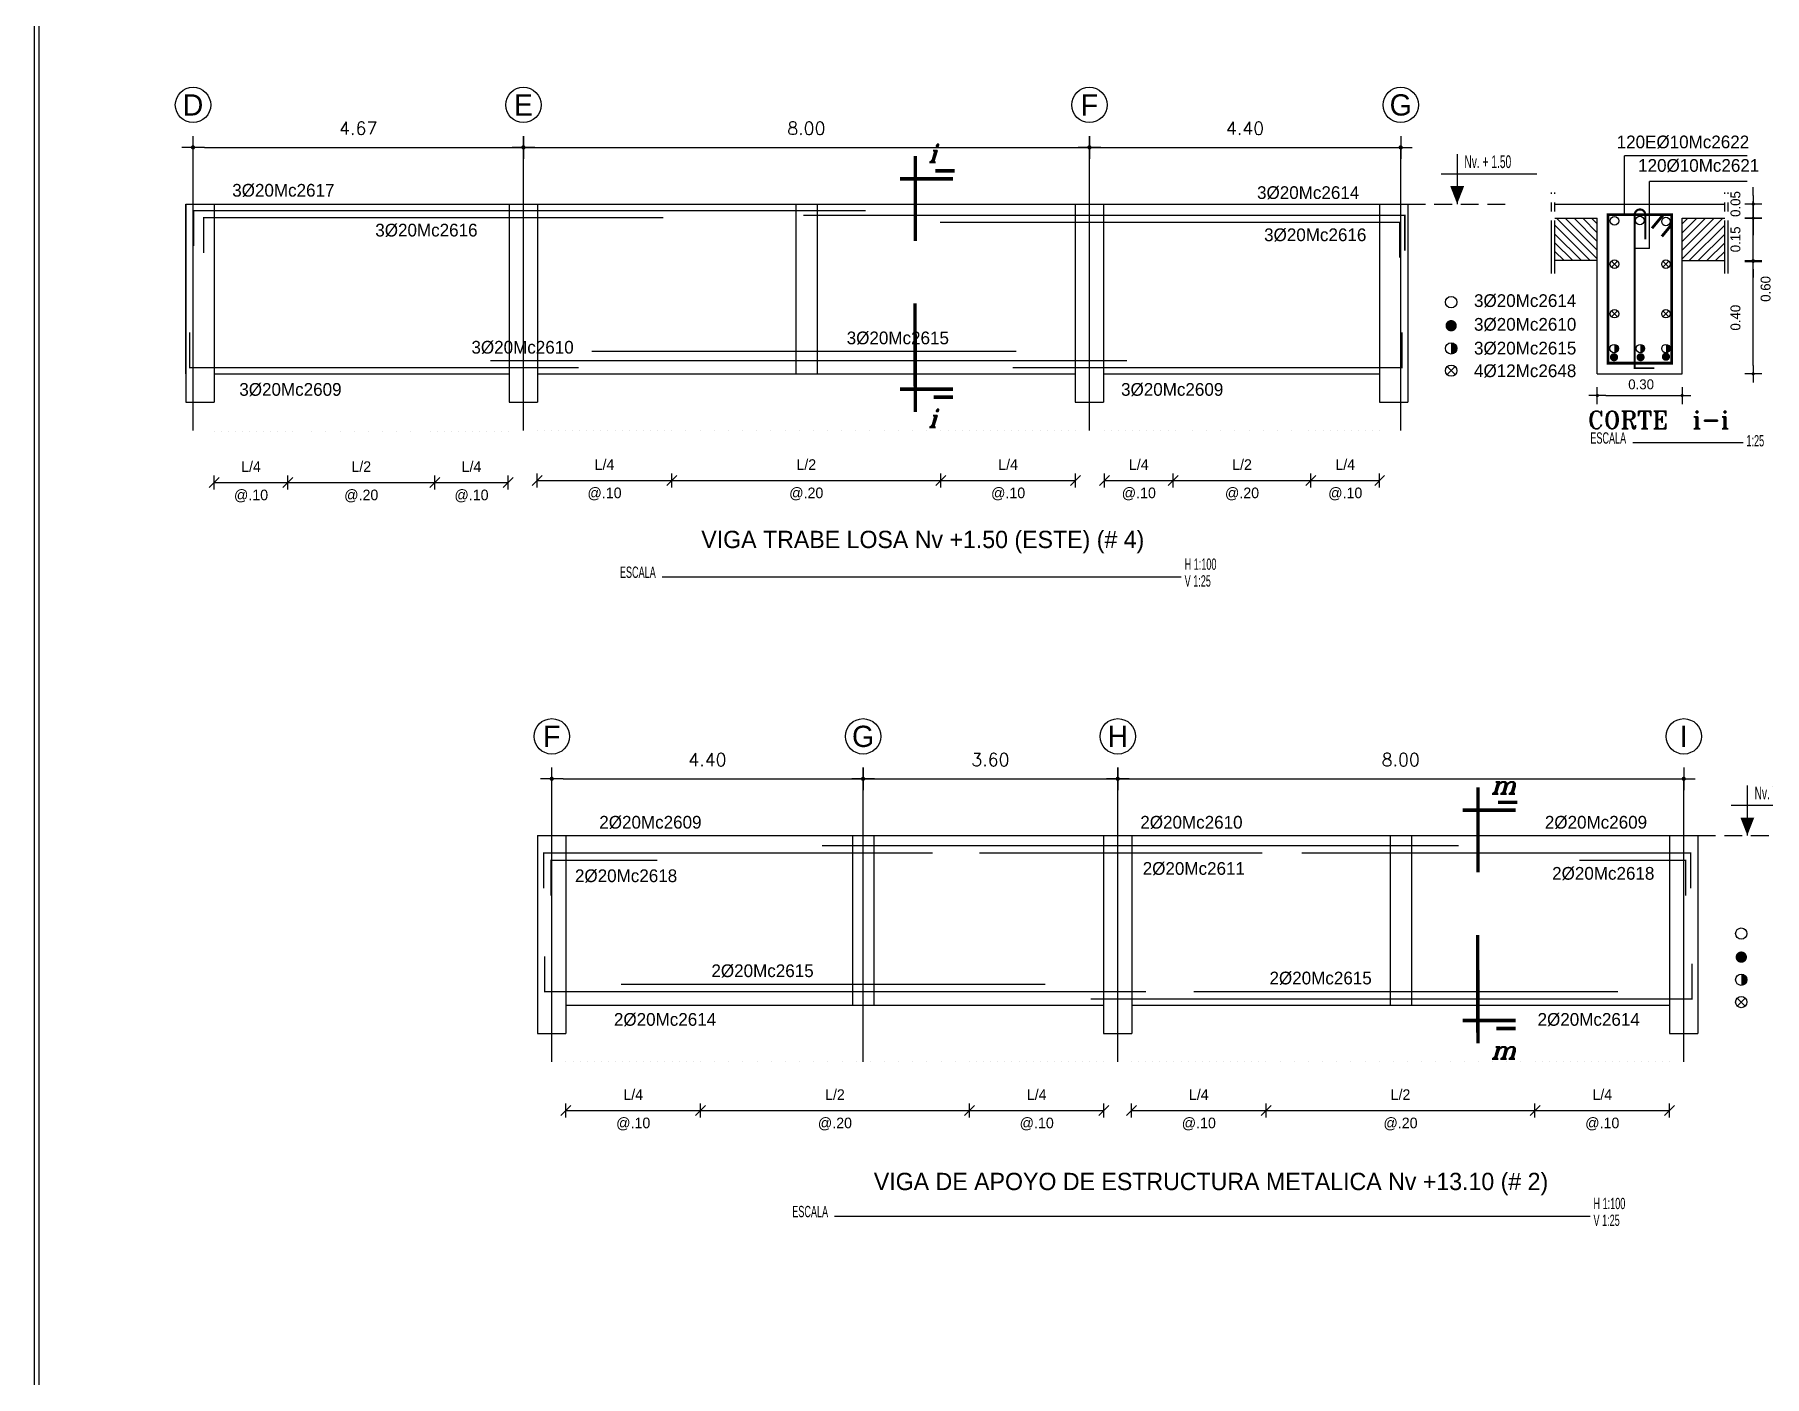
# Model space of a CAD drawing. Extents: x -2 to 140, y 23 to 108.
# Drawn here: x 30.16 to 54.61, y 42.41 to 61.37 of the extents above; entities that cross this region are included whole.
import ezdxf
from ezdxf.enums import TextEntityAlignment as Align

# ---------------------------------------------------------------- set-up
doc = ezdxf.new("R2010")
doc.units = 0
doc.header["$MEASUREMENT"] = 0
doc.linetypes.add('CENTER2', pattern=[1.125, 0.75, -0.125, 0.125, -0.125])
doc.linetypes.add('HIDDEN', pattern=[0.375, 0.25, -0.125])
doc.layers.get('0').update_dxf_attribs({"linetype": 'CONTINUOUS'})
doc.layers.get('DEFPOINTS').update_dxf_attribs({"color": 8, "linetype": 'CONTINUOUS'})
for name, color, linetype in [('ACEROS', 5, 'CONTINUOUS'), ('COLUMNAS', 2, 'CONTINUOUS'), ('EJES', 1, 'CONTINUOUS'), ('ESTRIBOS', 2, 'CONTINUOUS'), ('HIERROS', 5, 'CONTINUOUS'), ('L1', 5, 'CONTINUOUS'), ('LINEAS', 7, 'CONTINUOUS'), ('PLANILL1', 7, 'CONTINUOUS'), ('VIGAS', 7, 'CONTINUOUS')]:
    doc.layers.add(name, color=color, linetype=linetype)
doc.styles.add('ROMANT', font='romant')
doc.styles.add('STANDART', font='TXT.SHX', dxfattribs={"height": 0.18})
doc.dimstyles.new('ESCALA25', dxfattribs={"dimscale": 2, "dimtxt": 0.07, "dimasz": 0.06, "dimexe": 0, "dimexo": 0.06, "dimgap": 0.09, "dimtad": 1, "dimlfac": 0.25, "dimzin": 0, "dimtxsty": 'STANDARD', "dimblk": 'DOT', "dimcen": 0.09, "dimse1": 1, "dimse2": 1, "dimclrd": 1, "dimclre": 1, "dimclrt": 2, "dimazin": 3, "dimtfac": 1, "dimtix": 1, "dimtmove": 0, "dimatfit": 3, "dimtvp": 1.428571, "dimtolj": 1, "dimtzin": 0})
doc.dimstyles.new('STYLE100', dxfattribs={"dimscale": 2, "dimtxt": 0.08, "dimasz": 0.08, "dimexe": 0, "dimexo": 0.06, "dimgap": 0.09, "dimtad": 1, "dimzin": 0, "dimtxsty": 'STANDART', "dimblk": 'DOT', "dimcen": 0.09, "dimse1": 1, "dimse2": 1, "dimclrd": 1, "dimclre": 1, "dimclrt": 2, "dimazin": 3, "dimtfac": 1, "dimtix": 1, "dimtmove": 0, "dimatfit": 3, "dimtvp": 1.25, "dimtolj": 1, "dimtzin": 0})

# ---------------------------------------------------------------- blocks, each defined once
blk = doc.blocks.new('DOT')
at = {"color": 0}
for p, q in [((-1, 0), (1, 0)), ((0, 1), (0, -1))]:
    blk.add_line(p, q, dxfattribs=at)
at = {"color": 2, "linetype": 'BYBLOCK', "const_width": 0.1875}
blk.add_lwpolyline([(0.09375, 0, 1), (-0.09375, 0, 1)], format="xyb", close=True, dxfattribs=at)
blk = doc.blocks.new('*D18')
at = {"color": 1, "linetype": 'BYBLOCK'}
blk.add_line((13.869, -58.813), (13.869, -56.653), dxfattribs=at)
at = {"layer": 'DEFPOINTS', "color": 0, "linetype": 'BYBLOCK'}
for p in [(12.48, -56.533), (13.869, -56.533), (12.48, -58.933)]:
    blk.add_point(p, dxfattribs=at)
at = {"color": 1, "linetype": 'BYBLOCK', "xscale": 0.12, "yscale": 0.12, "zscale": 0.12}
for p, rotation in [((13.869, -56.533), 90), ((13.869, -58.933), 270)]:
    blk.add_blockref('DOT', p, dxfattribs=dict(at, rotation=rotation))
at = {"color": 2, "linetype": 'BYBLOCK', "insert": (13.619, -57.733), "char_height": 0.14, "attachment_point": 5, "rotation": 90}
blk.add_mtext('\\A1;0.60', dxfattribs=at)
blk = doc.blocks.new('_DOT')
at = {"color": 0, "linetype": 'BYBLOCK'}
blk.add_line((-0.5, 0), (-1, 0), dxfattribs=at)
at = {"color": 0, "linetype": 'BYBLOCK', "const_width": 0.5}
blk.add_lwpolyline([(-0.25, 0, 1), (0.25, 0, 1)], format="xyb", close=True, dxfattribs=at)
blk = doc.blocks.new('*D21')
at = {"color": 1, "linetype": 'BYBLOCK'}
for p, q in [((13.443, -56.413), (13.443, -56.293)), ((13.443, -56.733), (13.443, -56.533)), ((13.443, -56.853), (13.443, -56.973))]:
    blk.add_line(p, q, dxfattribs=at)
at = {"layer": 'DEFPOINTS', "color": 0, "linetype": 'BYBLOCK'}
for p in [(13.443, -56.533), (13.443, -56.533), (12.44, -56.733)]:
    blk.add_point(p, dxfattribs=at)
at = {"color": 1, "linetype": 'BYBLOCK', "xscale": 0.12, "yscale": 0.12, "zscale": 0.12}
for p, rotation in [((13.443, -56.533), 270), ((13.443, -56.733), 90)]:
    blk.add_blockref('DOT', p, dxfattribs=dict(at, rotation=rotation))
at = {"color": 2, "linetype": 'BYBLOCK', "insert": (13.193, -56.533), "char_height": 0.14, "attachment_point": 5, "rotation": 90}
blk.add_mtext('\\A1;0.05', dxfattribs=at)
blk = doc.blocks.new('*X1')
at = {"color": 0}
for p, q in [((24.221, 27.809), (24.797, 28.386)), ((24.221, 27.933), (24.674, 28.386)), ((24.221, 28.057), (24.55, 28.386)), ((24.221, 28.181), (24.426, 28.386)), ((24.221, 28.304), (24.302, 28.386)), ((24.321, 27.786), (24.821, 28.286)), ((24.445, 27.786), (24.821, 28.162)), ((24.568, 27.786), (24.821, 28.038)), ((24.692, 27.786), (24.821, 27.914)), ((24.816, 27.786), (24.821, 27.791))]:
    blk.add_line(p, q, dxfattribs=at)
blk = doc.blocks.new('*D20')
at = {"color": 1, "linetype": 'BYBLOCK'}
blk.add_line((11.36, -59.239), (12.32, -59.239), dxfattribs=at)
at = {"layer": 'DEFPOINTS', "color": 0, "linetype": 'BYBLOCK'}
for p in [(11.24, -59.303), (12.44, -59.239), (12.44, -59.303)]:
    blk.add_point(p, dxfattribs=at)
at = {"color": 1, "linetype": 'BYBLOCK', "xscale": 0.12, "yscale": 0.12, "zscale": 0.12, "rotation": 180}
blk.add_blockref('DOT', (11.24, -59.239), dxfattribs=at)
at = {"color": 1, "linetype": 'BYBLOCK', "xscale": 0.12, "yscale": 0.12, "zscale": 0.12}
blk.add_blockref('DOT', (12.44, -59.239), dxfattribs=at)
at = {"color": 2, "linetype": 'BYBLOCK', "insert": (11.859, -59.082), "char_height": 0.14, "attachment_point": 5}
blk.add_mtext('\\A1;0.30', dxfattribs=at)
blk = doc.blocks.new('*D19')
at = {"color": 1, "linetype": 'BYBLOCK'}
for p, q in [((13.443, -56.613), (13.443, -56.493)), ((13.443, -57.333), (13.443, -56.733)), ((13.443, -57.453), (13.443, -57.573))]:
    blk.add_line(p, q, dxfattribs=at)
at = {"layer": 'DEFPOINTS', "color": 0, "linetype": 'BYBLOCK'}
for p in [(12.44, -56.733), (13.443, -56.733), (12.44, -57.333)]:
    blk.add_point(p, dxfattribs=at)
at = {"color": 1, "linetype": 'BYBLOCK', "xscale": 0.12, "yscale": 0.12, "zscale": 0.12}
for p, rotation in [((13.443, -56.733), 270), ((13.443, -57.333), 90)]:
    blk.add_blockref('DOT', p, dxfattribs=dict(at, rotation=rotation))
at = {"color": 2, "linetype": 'BYBLOCK', "insert": (13.193, -57.033), "char_height": 0.14, "attachment_point": 5, "rotation": 90}
blk.add_mtext('\\A1;0.15', dxfattribs=at)
blk = doc.blocks.new('*D17')
at = {"color": 1, "linetype": 'BYBLOCK'}
blk.add_line((13.443, -58.813), (13.443, -57.464), dxfattribs=at)
at = {"layer": 'DEFPOINTS', "color": 0, "linetype": 'BYBLOCK'}
for p in [(12.525, -57.344), (13.443, -57.344), (12.525, -58.933)]:
    blk.add_point(p, dxfattribs=at)
at = {"color": 1, "linetype": 'BYBLOCK', "xscale": 0.12, "yscale": 0.12, "zscale": 0.12}
for p, rotation in [((13.443, -57.344), 90), ((13.443, -58.933), 270)]:
    blk.add_blockref('DOT', p, dxfattribs=dict(at, rotation=rotation))
at = {"color": 2, "linetype": 'BYBLOCK', "insert": (13.193, -58.139), "char_height": 0.14, "attachment_point": 5, "rotation": 90}
blk.add_mtext('\\A1;0.40', dxfattribs=at)
blk = doc.blocks.new('*D153')
at = {"color": 1, "linetype": 'BYBLOCK'}
blk.add_line((32.562, 59.78), (36.912, 59.78), dxfattribs=at)
at = {"layer": 'DEFPOINTS', "color": 0, "linetype": 'BYBLOCK'}
for p in [(32.402, 59.78), (37.072, 59.78), (37.072, 59.78)]:
    blk.add_point(p, dxfattribs=at)
at = {"color": 1, "linetype": 'BYBLOCK', "xscale": 0.16, "yscale": 0.16, "zscale": 0.16, "rotation": 180}
blk.add_blockref('DOT', (32.402, 59.78), dxfattribs=at)
at = {"color": 1, "linetype": 'BYBLOCK', "xscale": 0.16, "yscale": 0.16, "zscale": 0.16}
blk.add_blockref('DOT', (37.072, 59.78), dxfattribs=at)
at = {"color": 2, "linetype": 'BYBLOCK', "insert": (34.737, 60.05), "char_height": 0.18, "attachment_point": 5, "style": 'STANDART'}
blk.add_mtext('\\A1;4.67', dxfattribs=at)
blk = doc.blocks.new('*D154')
at = {"color": 1, "linetype": 'BYBLOCK'}
blk.add_line((37.232, 59.78), (44.912, 59.78), dxfattribs=at)
at = {"layer": 'DEFPOINTS', "color": 0, "linetype": 'BYBLOCK'}
for p in [(37.072, 59.78), (45.072, 59.78), (45.072, 59.78)]:
    blk.add_point(p, dxfattribs=at)
at = {"color": 1, "linetype": 'BYBLOCK', "xscale": 0.16, "yscale": 0.16, "zscale": 0.16, "rotation": 180}
blk.add_blockref('DOT', (37.072, 59.78), dxfattribs=at)
at = {"color": 1, "linetype": 'BYBLOCK', "xscale": 0.16, "yscale": 0.16, "zscale": 0.16}
blk.add_blockref('DOT', (45.072, 59.78), dxfattribs=at)
at = {"color": 2, "linetype": 'BYBLOCK', "insert": (41.072, 60.05), "char_height": 0.18, "attachment_point": 5, "style": 'STANDART'}
blk.add_mtext('\\A1;8.00', dxfattribs=at)
blk = doc.blocks.new('*D155')
at = {"color": 1, "linetype": 'BYBLOCK'}
blk.add_line((45.232, 59.78), (49.312, 59.78), dxfattribs=at)
at = {"layer": 'DEFPOINTS', "color": 0, "linetype": 'BYBLOCK'}
for p in [(45.072, 59.78), (49.472, 59.78), (49.472, 59.78)]:
    blk.add_point(p, dxfattribs=at)
at = {"color": 1, "linetype": 'BYBLOCK', "xscale": 0.16, "yscale": 0.16, "zscale": 0.16, "rotation": 180}
blk.add_blockref('DOT', (45.072, 59.78), dxfattribs=at)
at = {"color": 1, "linetype": 'BYBLOCK', "xscale": 0.16, "yscale": 0.16, "zscale": 0.16}
blk.add_blockref('DOT', (49.472, 59.78), dxfattribs=at)
at = {"color": 2, "linetype": 'BYBLOCK', "insert": (47.272, 60.05), "char_height": 0.18, "attachment_point": 5, "style": 'STANDART'}
blk.add_mtext('\\A1;4.40', dxfattribs=at)
blk = doc.blocks.new('*D160')
at = {"color": 1, "linetype": 'BYBLOCK'}
blk.add_line((37.633, 50.858), (41.713, 50.858), dxfattribs=at)
at = {"layer": 'DEFPOINTS', "color": 0, "linetype": 'BYBLOCK'}
for p in [(37.473, 50.858), (41.873, 50.858), (41.873, 50.858)]:
    blk.add_point(p, dxfattribs=at)
at = {"color": 1, "linetype": 'BYBLOCK', "xscale": 0.16, "yscale": 0.16, "zscale": 0.16, "rotation": 180}
blk.add_blockref('DOT', (37.473, 50.858), dxfattribs=at)
at = {"color": 1, "linetype": 'BYBLOCK', "xscale": 0.16, "yscale": 0.16, "zscale": 0.16}
blk.add_blockref('DOT', (41.873, 50.858), dxfattribs=at)
at = {"color": 2, "linetype": 'BYBLOCK', "insert": (39.673, 51.128), "char_height": 0.18, "attachment_point": 5, "style": 'STANDART'}
blk.add_mtext('\\A1;4.40', dxfattribs=at)
blk = doc.blocks.new('*D161')
at = {"color": 1, "linetype": 'BYBLOCK'}
blk.add_line((42.033, 50.858), (45.313, 50.858), dxfattribs=at)
at = {"layer": 'DEFPOINTS', "color": 0, "linetype": 'BYBLOCK'}
for p in [(41.873, 50.858), (45.473, 50.858), (45.473, 50.858)]:
    blk.add_point(p, dxfattribs=at)
at = {"color": 1, "linetype": 'BYBLOCK', "xscale": 0.16, "yscale": 0.16, "zscale": 0.16, "rotation": 180}
blk.add_blockref('DOT', (41.873, 50.858), dxfattribs=at)
at = {"color": 1, "linetype": 'BYBLOCK', "xscale": 0.16, "yscale": 0.16, "zscale": 0.16}
blk.add_blockref('DOT', (45.473, 50.858), dxfattribs=at)
at = {"color": 2, "linetype": 'BYBLOCK', "insert": (43.673, 51.128), "char_height": 0.18, "attachment_point": 5, "style": 'STANDART'}
blk.add_mtext('\\A1;3.60', dxfattribs=at)
blk = doc.blocks.new('*D162')
at = {"color": 1, "linetype": 'BYBLOCK'}
blk.add_line((45.633, 50.858), (53.313, 50.858), dxfattribs=at)
at = {"layer": 'DEFPOINTS', "color": 0, "linetype": 'BYBLOCK'}
for p in [(45.473, 50.858), (53.473, 50.858), (53.473, 50.858)]:
    blk.add_point(p, dxfattribs=at)
at = {"color": 1, "linetype": 'BYBLOCK', "xscale": 0.16, "yscale": 0.16, "zscale": 0.16, "rotation": 180}
blk.add_blockref('DOT', (45.473, 50.858), dxfattribs=at)
at = {"color": 1, "linetype": 'BYBLOCK', "xscale": 0.16, "yscale": 0.16, "zscale": 0.16}
blk.add_blockref('DOT', (53.473, 50.858), dxfattribs=at)
at = {"color": 2, "linetype": 'BYBLOCK', "insert": (49.473, 51.128), "char_height": 0.18, "attachment_point": 5, "style": 'STANDART'}
blk.add_mtext('\\A1;8.00', dxfattribs=at)

msp = doc.modelspace()

# ---------------------------------------------------------------- linework, layer by layer
at = {"color": 6}
msp.add_line((30.163, 23.269), (30.163, 99.813), dxfattribs=at)
for p, q in [((32.632, 54.973), (32.774, 55.115)), ((32.703, 54.944), (32.703, 55.144)), ((32.703, 55.044), (33.742, 55.044)), ((33.671, 54.973), (33.812, 55.115)), ((33.742, 54.944), (33.742, 55.144)), ((33.742, 55.044), (35.819, 55.044)), ((35.748, 54.973), (35.89, 55.115)), ((35.819, 54.944), (35.819, 55.144)), ((35.819, 55.044), (36.857, 55.044)), ((36.787, 54.973), (36.928, 55.115)), ((36.857, 54.944), (36.857, 55.144)), ((37.196, 55.002), (37.338, 55.144)), ((37.267, 54.973), (37.267, 55.173)), ((37.267, 55.073), (39.169, 55.073)), ((39.098, 55.002), (39.239, 55.144)), ((39.169, 54.973), (39.169, 55.173)), ((39.169, 55.073), (42.972, 55.073)), ((42.901, 55.002), (43.043, 55.144)), ((42.972, 54.973), (42.972, 55.173)), ((42.972, 55.073), (44.874, 55.073)), ((44.803, 55.002), (44.944, 55.144)), ((44.874, 54.973), (44.874, 55.173)), ((45.213, 55.002), (45.354, 55.144)), ((45.283, 54.973), (45.283, 55.173)), ((45.283, 55.073), (46.256, 55.073)), ((46.185, 55.002), (46.327, 55.144)), ((46.256, 54.973), (46.256, 55.173)), ((46.256, 55.073), (48.202, 55.073)), ((48.131, 55.002), (48.272, 55.144)), ((48.202, 54.973), (48.202, 55.173)), ((48.202, 55.073), (49.174, 55.073)), ((49.104, 55.002), (49.245, 55.144)), ((49.174, 54.973), (49.174, 55.173)), ((37.603, 46.099), (37.744, 46.24)), ((37.673, 46.07), (37.673, 46.27)), ((39.504, 46.099), (39.645, 46.24)), ((39.574, 46.07), (39.574, 46.27)), ((43.306, 46.099), (43.447, 46.24)), ((43.376, 46.07), (43.376, 46.27)), ((45.207, 46.099), (45.348, 46.24)), ((45.277, 46.07), (45.277, 46.27)), ((45.597, 46.099), (45.738, 46.24)), ((45.667, 46.07), (45.667, 46.27)), ((47.498, 46.099), (47.639, 46.24)), ((47.568, 46.07), (47.568, 46.27)), ((51.3, 46.099), (51.441, 46.24)), ((51.37, 46.07), (51.37, 46.27)), ((53.201, 46.099), (53.342, 46.24)), ((53.271, 46.07), (53.271, 46.27)), ((37.673, 46.17), (39.574, 46.17)), ((39.574, 46.17), (43.376, 46.17)), ((43.376, 46.17), (45.277, 46.17)), ((45.667, 46.17), (47.568, 46.17)), ((47.568, 46.17), (51.37, 46.17)), ((51.37, 46.17), (53.271, 46.17))]:
    msp.add_line(p, q)
for centre in [(32.402, 60.38), (37.072, 60.38), (45.072, 60.38), (49.472, 60.38), (37.473, 51.458), (41.873, 51.458), (45.473, 51.458), (53.473, 51.458)]:
    msp.add_circle(centre, 0.25)
at = {"layer": 'ACEROS', "color": 1, "linetype": 'CENTER2', "const_width": 0.05}
for points in [[(42.612, 59.659), (42.612, 58.459)], [(42.612, 56.042), (42.606, 57.575)], [(50.564, 50.737), (50.564, 49.538)], [(50.564, 47.12), (50.559, 48.653)]]:
    msp.add_lwpolyline(points, dxfattribs=at)
at = {"layer": 'ACEROS', "color": 1, "linetype": 'CONTINUOUS', "const_width": 0.05}
for points in [[(43.168, 59.448), (42.894, 59.448)], [(43.144, 59.336), (42.395, 59.336)], [(43.144, 56.364), (42.395, 56.364)], [(43.144, 56.252), (42.87, 56.252)], [(51.096, 50.415), (50.348, 50.415)], [(51.12, 50.526), (50.846, 50.526)], [(51.096, 47.442), (50.348, 47.442)], [(51.096, 47.331), (50.822, 47.331)]]:
    msp.add_lwpolyline(points, dxfattribs=at)
at = {"layer": 'ACEROS', "const_width": 0.02}
for points in [[(41.91, 58.885), (32.41, 58.885), (32.41, 58.385)], [(39.051, 58.786), (32.551, 58.786), (32.551, 58.286)], [(41.03, 58.819), (49.53, 58.819), (49.53, 58.319)], [(42.958, 58.72), (49.458, 58.72), (49.458, 58.22)], [(37.855, 56.667), (32.355, 56.667), (32.355, 57.167)], [(43.989, 56.667), (49.489, 56.667), (49.489, 57.167)], [(36.604, 56.766), (45.604, 56.766)], [(38.038, 56.899), (44.038, 56.899)], [(41.291, 49.914), (50.291, 49.914)], [(42.857, 49.81), (37.357, 49.81), (37.357, 49.31)], [(38.963, 49.707), (37.463, 49.707), (37.463, 49.207)], [(43.515, 49.81), (47.515, 49.81)], [(48.07, 49.81), (53.57, 49.81), (53.57, 49.31)], [(51.999, 49.707), (53.499, 49.707), (53.499, 49.207)], [(45.873, 47.849), (37.373, 47.849), (37.373, 48.349)], [(45.088, 47.746), (53.588, 47.746), (53.588, 48.246)], [(38.45, 47.953), (44.45, 47.953)], [(46.545, 47.849), (52.545, 47.849)]]:
    msp.add_lwpolyline(points, dxfattribs=at)
at = {"layer": 'ACEROS', "color": 5, "linetype": 'CONTINUOUS', "const_width": 0.04}
msp.add_lwpolyline([(52.401, 56.73), (52.401, 58.83), (53.301, 58.83), (53.301, 56.73)], close=True, dxfattribs=at)
at = {"layer": 'COLUMNAS', "color": 1, "linetype": 'CONTINUOUS'}
for points in [[(50.172, 59.233), (50.369, 59.233), (50.27, 58.98)], [(54.273, 50.311), (54.47, 50.311), (54.371, 50.058)]]:
    msp.add_solid(points, dxfattribs=at)
at = {"layer": 'DEFPOINTS', "color": 0, "linetype": 'BYBLOCK'}
msp.add_point((51.944, 56.58), dxfattribs=at)
at = {"layer": 'EJES'}
for p, q in [((32.402, 55.78), (32.402, 59.78)), ((37.072, 55.78), (37.072, 59.78)), ((45.072, 55.78), (45.072, 59.78)), ((49.472, 55.78), (49.472, 59.78)), ((37.473, 46.858), (37.473, 50.858)), ((41.873, 46.858), (41.873, 50.858)), ((45.473, 46.858), (45.473, 50.858)), ((53.473, 46.858), (53.473, 50.858))]:
    msp.add_line(p, q, dxfattribs=at)
at = {"layer": 'EJES', "color": 7, "linetype": 'CONTINUOUS'}
for p, q in [((52.988, 58.352), (52.988, 59.296)), ((52.988, 58.352), (52.779, 58.352)), ((52.751, 55.608), (54.311, 55.608)), ((39.035, 53.711), (46.371, 53.711)), ((41.47, 44.677), (52.149, 44.677))]:
    msp.add_line(p, q, dxfattribs=at)
at = {"layer": 'EJES', "color": 7, "linetype": 'HIDDEN'}
for p, q in [((49.572, 58.98), (51.022, 58.98)), ((53.673, 50.058), (55.123, 50.058))]:
    msp.add_line(p, q, dxfattribs=at)
at = {"layer": 'ESTRIBOS'}
for p, q in [((32.703, 55.759), (32.703, 55.759)), ((32.803, 55.759), (32.803, 55.759)), ((32.903, 55.759), (32.903, 55.759)), ((33.003, 55.759), (33.003, 55.759)), ((33.103, 55.759), (33.103, 55.759)), ((33.203, 55.759), (33.203, 55.759)), ((33.303, 55.759), (33.303, 55.759)), ((33.403, 55.759), (33.403, 55.759)), ((33.503, 55.759), (33.503, 55.759)), ((33.603, 55.759), (33.603, 55.759)), ((33.703, 55.759), (33.703, 55.759)), ((33.803, 55.759), (33.803, 55.759)), ((34.08, 55.759), (34.08, 55.759)), ((34.28, 55.759), (34.28, 55.759)), ((34.48, 55.759), (34.48, 55.759)), ((34.68, 55.759), (34.68, 55.759)), ((34.88, 55.759), (34.88, 55.759)), ((35.08, 55.759), (35.08, 55.759)), ((35.28, 55.759), (35.28, 55.759)), ((35.48, 55.759), (35.48, 55.759)), ((35.757, 55.759), (35.757, 55.759)), ((35.857, 55.759), (35.857, 55.759)), ((35.957, 55.759), (35.957, 55.759)), ((36.057, 55.759), (36.057, 55.759)), ((36.157, 55.759), (36.157, 55.759)), ((36.257, 55.759), (36.257, 55.759)), ((36.357, 55.759), (36.357, 55.759)), ((36.457, 55.759), (36.457, 55.759)), ((36.557, 55.759), (36.557, 55.759)), ((36.657, 55.759), (36.657, 55.759)), ((36.757, 55.759), (36.757, 55.759)), ((36.857, 55.759), (36.857, 55.759)), ((37.267, 55.773), (37.267, 55.773)), ((37.367, 55.773), (37.367, 55.773)), ((37.467, 55.773), (37.467, 55.773)), ((37.567, 55.773), (37.567, 55.773)), ((37.667, 55.773), (37.667, 55.773)), ((37.767, 55.773), (37.767, 55.773)), ((37.867, 55.773), (37.867, 55.773)), ((37.967, 55.773), (37.967, 55.773)), ((38.067, 55.773), (38.067, 55.773)), ((38.167, 55.773), (38.167, 55.773)), ((38.267, 55.773), (38.267, 55.773)), ((38.367, 55.773), (38.367, 55.773)), ((38.467, 55.773), (38.467, 55.773)), ((38.567, 55.773), (38.567, 55.773)), ((38.667, 55.773), (38.667, 55.773)), ((38.767, 55.773), (38.767, 55.773)), ((38.867, 55.773), (38.867, 55.773)), ((38.967, 55.773), (38.967, 55.773)), ((39.067, 55.773), (39.067, 55.773)), ((39.167, 55.773), (39.167, 55.773)), ((39.37, 55.773), (39.37, 55.773)), ((39.57, 55.773), (39.57, 55.773)), ((39.77, 55.773), (39.77, 55.773)), ((39.97, 55.773), (39.97, 55.773)), ((40.17, 55.773), (40.17, 55.773)), ((40.37, 55.773), (40.37, 55.773)), ((40.57, 55.773), (40.57, 55.773)), ((40.77, 55.773), (40.77, 55.773)), ((40.97, 55.773), (40.97, 55.773)), ((41.17, 55.773), (41.17, 55.773)), ((41.37, 55.773), (41.37, 55.773)), ((41.57, 55.773), (41.57, 55.773)), ((41.77, 55.773), (41.77, 55.773)), ((41.97, 55.773), (41.97, 55.773)), ((42.17, 55.773), (42.17, 55.773)), ((42.37, 55.773), (42.37, 55.773)), ((42.57, 55.773), (42.57, 55.773)), ((42.77, 55.773), (42.77, 55.773)), ((42.974, 55.773), (42.974, 55.773)), ((43.074, 55.773), (43.074, 55.773)), ((43.174, 55.773), (43.174, 55.773)), ((43.274, 55.773), (43.274, 55.773)), ((43.374, 55.773), (43.374, 55.773)), ((43.474, 55.773), (43.474, 55.773)), ((43.574, 55.773), (43.574, 55.773)), ((43.674, 55.773), (43.674, 55.773)), ((43.774, 55.773), (43.774, 55.773)), ((43.874, 55.773), (43.874, 55.773)), ((43.974, 55.773), (43.974, 55.773)), ((44.074, 55.773), (44.074, 55.773)), ((44.174, 55.773), (44.174, 55.773)), ((44.274, 55.773), (44.274, 55.773)), ((44.374, 55.773), (44.374, 55.773)), ((44.474, 55.773), (44.474, 55.773)), ((44.574, 55.773), (44.574, 55.773)), ((44.674, 55.773), (44.674, 55.773)), ((44.774, 55.773), (44.774, 55.773)), ((44.874, 55.773), (44.874, 55.773)), ((45.283, 55.773), (45.283, 55.773)), ((45.383, 55.773), (45.383, 55.773)), ((45.483, 55.773), (45.483, 55.773)), ((45.583, 55.773), (45.583, 55.773)), ((45.683, 55.773), (45.683, 55.773)), ((45.783, 55.773), (45.783, 55.773)), ((45.883, 55.773), (45.883, 55.773)), ((45.983, 55.773), (45.983, 55.773)), ((46.083, 55.773), (46.083, 55.773)), ((46.183, 55.773), (46.183, 55.773)), ((46.283, 55.773), (46.283, 55.773)), ((46.529, 55.773), (46.529, 55.773)), ((46.729, 55.773), (46.729, 55.773)), ((46.929, 55.773), (46.929, 55.773)), ((47.129, 55.773), (47.129, 55.773)), ((47.329, 55.773), (47.329, 55.773)), ((47.529, 55.773), (47.529, 55.773)), ((47.729, 55.773), (47.729, 55.773)), ((47.929, 55.773), (47.929, 55.773)), ((48.174, 55.773), (48.174, 55.773)), ((48.274, 55.773), (48.274, 55.773)), ((48.374, 55.773), (48.374, 55.773)), ((48.474, 55.773), (48.474, 55.773)), ((48.574, 55.773), (48.574, 55.773)), ((48.674, 55.773), (48.674, 55.773)), ((48.774, 55.773), (48.774, 55.773)), ((48.874, 55.773), (48.874, 55.773)), ((48.974, 55.773), (48.974, 55.773)), ((49.074, 55.773), (49.074, 55.773)), ((49.174, 55.773), (49.174, 55.773)), ((37.673, 46.87), (37.673, 46.87)), ((37.773, 46.87), (37.773, 46.87)), ((37.873, 46.87), (37.873, 46.87)), ((37.973, 46.87), (37.973, 46.87)), ((38.073, 46.87), (38.073, 46.87)), ((38.173, 46.87), (38.173, 46.87)), ((38.273, 46.87), (38.273, 46.87)), ((38.373, 46.87), (38.373, 46.87)), ((38.473, 46.87), (38.473, 46.87)), ((38.573, 46.87), (38.573, 46.87)), ((38.673, 46.87), (38.673, 46.87)), ((38.773, 46.87), (38.773, 46.87)), ((38.873, 46.87), (38.873, 46.87)), ((38.973, 46.87), (38.973, 46.87)), ((39.073, 46.87), (39.073, 46.87)), ((39.173, 46.87), (39.173, 46.87)), ((39.273, 46.87), (39.273, 46.87)), ((39.373, 46.87), (39.373, 46.87)), ((39.473, 46.87), (39.473, 46.87)), ((39.573, 46.87), (39.573, 46.87)), ((39.775, 46.87), (39.775, 46.87)), ((39.975, 46.87), (39.975, 46.87)), ((40.175, 46.87), (40.175, 46.87)), ((40.375, 46.87), (40.375, 46.87)), ((40.575, 46.87), (40.575, 46.87)), ((40.775, 46.87), (40.775, 46.87)), ((40.975, 46.87), (40.975, 46.87)), ((41.175, 46.87), (41.175, 46.87)), ((41.375, 46.87), (41.375, 46.87)), ((41.575, 46.87), (41.575, 46.87)), ((41.775, 46.87), (41.775, 46.87)), ((41.975, 46.87), (41.975, 46.87)), ((42.175, 46.87), (42.175, 46.87)), ((42.375, 46.87), (42.375, 46.87)), ((42.575, 46.87), (42.575, 46.87)), ((42.775, 46.87), (42.775, 46.87)), ((42.975, 46.87), (42.975, 46.87)), ((43.175, 46.87), (43.175, 46.87)), ((43.377, 46.87), (43.377, 46.87)), ((43.477, 46.87), (43.477, 46.87)), ((43.577, 46.87), (43.577, 46.87)), ((43.677, 46.87), (43.677, 46.87)), ((43.777, 46.87), (43.777, 46.87)), ((43.877, 46.87), (43.877, 46.87)), ((43.977, 46.87), (43.977, 46.87)), ((44.077, 46.87), (44.077, 46.87)), ((44.177, 46.87), (44.177, 46.87)), ((44.277, 46.87), (44.277, 46.87)), ((44.377, 46.87), (44.377, 46.87)), ((44.477, 46.87), (44.477, 46.87)), ((44.577, 46.87), (44.577, 46.87)), ((44.677, 46.87), (44.677, 46.87)), ((44.777, 46.87), (44.777, 46.87)), ((44.877, 46.87), (44.877, 46.87)), ((44.977, 46.87), (44.977, 46.87)), ((45.077, 46.87), (45.077, 46.87)), ((45.177, 46.87), (45.177, 46.87)), ((45.277, 46.87), (45.277, 46.87)), ((45.667, 46.87), (45.667, 46.87)), ((45.767, 46.87), (45.767, 46.87)), ((45.867, 46.87), (45.867, 46.87)), ((45.967, 46.87), (45.967, 46.87)), ((46.067, 46.87), (46.067, 46.87)), ((46.167, 46.87), (46.167, 46.87)), ((46.267, 46.87), (46.267, 46.87)), ((46.367, 46.87), (46.367, 46.87)), ((46.467, 46.87), (46.467, 46.87)), ((46.567, 46.87), (46.567, 46.87)), ((46.667, 46.87), (46.667, 46.87)), ((46.767, 46.87), (46.767, 46.87)), ((46.867, 46.87), (46.867, 46.87)), ((46.967, 46.87), (46.967, 46.87)), ((47.067, 46.87), (47.067, 46.87)), ((47.167, 46.87), (47.167, 46.87)), ((47.267, 46.87), (47.267, 46.87)), ((47.367, 46.87), (47.367, 46.87)), ((47.467, 46.87), (47.467, 46.87)), ((47.567, 46.87), (47.567, 46.87)), ((47.769, 46.87), (47.769, 46.87)), ((47.969, 46.87), (47.969, 46.87)), ((48.169, 46.87), (48.169, 46.87)), ((48.369, 46.87), (48.369, 46.87)), ((48.569, 46.87), (48.569, 46.87)), ((48.769, 46.87), (48.769, 46.87)), ((48.969, 46.87), (48.969, 46.87)), ((49.169, 46.87), (49.169, 46.87)), ((49.369, 46.87), (49.369, 46.87)), ((49.569, 46.87), (49.569, 46.87)), ((49.769, 46.87), (49.769, 46.87)), ((49.969, 46.87), (49.969, 46.87)), ((50.169, 46.87), (50.169, 46.87)), ((50.369, 46.87), (50.369, 46.87)), ((50.569, 46.87), (50.569, 46.87)), ((50.769, 46.87), (50.769, 46.87)), ((50.969, 46.87), (50.969, 46.87)), ((51.169, 46.87), (51.169, 46.87)), ((51.371, 46.87), (51.371, 46.87)), ((51.471, 46.87), (51.471, 46.87)), ((51.571, 46.87), (51.571, 46.87)), ((51.671, 46.87), (51.671, 46.87)), ((51.771, 46.87), (51.771, 46.87)), ((51.871, 46.87), (51.871, 46.87)), ((51.971, 46.87), (51.971, 46.87)), ((52.071, 46.87), (52.071, 46.87)), ((52.171, 46.87), (52.171, 46.87)), ((52.271, 46.87), (52.271, 46.87)), ((52.371, 46.87), (52.371, 46.87)), ((52.471, 46.87), (52.471, 46.87)), ((52.571, 46.87), (52.571, 46.87)), ((52.671, 46.87), (52.671, 46.87)), ((52.771, 46.87), (52.771, 46.87)), ((52.871, 46.87), (52.871, 46.87)), ((52.971, 46.87), (52.971, 46.87)), ((53.071, 46.87), (53.071, 46.87)), ((53.171, 46.87), (53.171, 46.87)), ((53.271, 46.87), (53.271, 46.87))]:
    msp.add_line(p, q, dxfattribs=at)
at = {"layer": 'L1', "color": 7, "linetype": 'CONTINUOUS'}
for p, q in [((50.27, 59.685), (50.27, 58.98)), ((50.044, 59.405), (51.394, 59.405)), ((54.371, 50.763), (54.371, 50.058)), ((54.145, 50.484), (55.495, 50.484))]:
    msp.add_line(p, q, dxfattribs=at)
at = {"layer": 'L1', "color": 2, "linetype": 'CONTINUOUS'}
for points, const_width in [([(50.145, 57.26, 1), (50.225, 57.26, 1)], 0.08), ([(52.458, 56.815, 1), (52.516, 56.815, 1)], 0.0576), ([(52.834, 56.815, 1), (52.891, 56.815, 1)], 0.0576), ([(53.192, 56.822, 1), (53.25, 56.822, 1)], 0.0576), ([(54.246, 48.338, 1), (54.326, 48.338, 1)], 0.08)]:
    msp.add_lwpolyline(points, format="xyb", close=True, dxfattribs=dict(at, const_width=const_width))
for points, const_width in [([(50.185, 56.9, 0.414214), (50.225, 56.94, 0.414214), (50.185, 56.98, 1)], 0.08), ([(52.49, 56.908, 0.414214), (52.519, 56.937, 0.414214), (52.49, 56.966, 1)], 0.0576), ([(52.859, 56.908, 0.414214), (52.887, 56.937, 0.414214), (52.859, 56.966, 1)], 0.0576), ([(53.221, 56.908, 0.414214), (53.249, 56.937, 0.414214), (53.221, 56.966, 1)], 0.0576), ([(54.286, 47.978, 0.414214), (54.326, 48.018, 0.414214), (54.286, 48.058, 1)], 0.08)]:
    msp.add_lwpolyline(points, format="xyb", dxfattribs=dict(at, const_width=const_width))
at = {"layer": 'L1', "color": 7, "linetype": 'CONTINUOUS'}
for centre in [(52.494, 58.743), (52.851, 58.747), (53.221, 58.733), (52.494, 58.13), (53.221, 58.13), (52.494, 57.43), (53.221, 57.43), (52.49, 56.937), (52.859, 56.937), (53.221, 56.937)]:
    msp.add_circle(centre, 0.06, dxfattribs=at)
at = {"layer": 'L1', "color": 8, "linetype": 'CONTINUOUS'}
for centre in [(50.185, 57.593), (50.185, 56.94), (50.185, 56.625), (54.286, 48.671), (54.286, 48.018), (54.286, 47.703)]:
    msp.add_circle(centre, 0.08, dxfattribs=at)
at = {"layer": 'LINEAS'}
for p, q in [((54.369, 59.663), (52.633, 59.663)), ((52.633, 58.851), (52.633, 59.663)), ((54.369, 59.296), (52.988, 59.296)), ((51.651, 58.98), (54.051, 58.98)), ((51.651, 58.78), (52.251, 58.78)), ((53.451, 58.18), (53.451, 58.78)), ((53.451, 58.78), (54.051, 58.78)), ((52.251, 58.18), (51.651, 58.18)), ((52.536, 58.087), (52.451, 58.172)), ((52.451, 58.087), (52.536, 58.172)), ((53.178, 58.087), (53.263, 58.172)), ((53.263, 58.087), (53.178, 58.172)), ((53.451, 58.18), (54.051, 58.18)), ((52.451, 57.387), (52.536, 57.472)), ((52.536, 57.387), (52.451, 57.472)), ((53.263, 57.387), (53.178, 57.472)), ((53.178, 57.387), (53.263, 57.472)), ((50.128, 56.682), (50.241, 56.569)), ((50.241, 56.682), (50.128, 56.569)), ((52.251, 56.58), (53.451, 56.58)), ((54.342, 47.76), (54.229, 47.647)), ((54.229, 47.76), (54.342, 47.647))]:
    msp.add_line(p, q, dxfattribs=at)
at = {"layer": 'LINEAS', "color": 7}
msp.add_line((52.251, 58.18), (52.251, 58.78), dxfattribs=at)
at = {"layer": 'LINEAS', "color": 7, "linetype": 'CENTER2'}
for points in [[(51.601, 57.999), (51.601, 59.141)], [(51.651, 57.999), (51.651, 59.141)], [(54.051, 57.999), (54.051, 59.141)], [(54.101, 57.999), (54.101, 59.141)]]:
    msp.add_lwpolyline(points, dxfattribs=at)
at = {"layer": 'LINEAS', "color": 3}
for points in [[(53.032, 56.66, 0.025, 0.025, 0), (52.779, 56.66, 0.03, 0.03, 0), (52.779, 58.828, 0.03, 0.03, -1), (52.929, 58.828, 0.03, 0.03, 0), (52.929, 58.483, 0.03, 0.03, 0)], [(53.059, 56.66, 0.025, 0.025, 0), (53.032, 56.66, 0.03, 0.03, 0)]]:
    msp.add_lwpolyline(points, format="xyseb", dxfattribs=at)
at = {"layer": 'LINEAS', "color": 5, "const_width": 0.04}
for points in [[(53.184, 58.83), (53.024, 58.637)], [(53.301, 58.689), (53.163, 58.522)]]:
    msp.add_lwpolyline(points, dxfattribs=at)
at = {"layer": 'LINEAS', "color": 7, "linetype": 'CONTINUOUS'}
for points in [[(52.251, 56.58), (52.251, 58.18)], [(53.451, 56.58), (53.451, 58.18)]]:
    msp.add_lwpolyline(points, dxfattribs=at)
at = {"layer": 'PLANILL1', "color": 6}
msp.add_line((30.222, 99.813), (30.222, 23.214), dxfattribs=at)
at = {"layer": 'VIGAS'}
for p, q in [((32.302, 58.98), (32.302, 56.18)), ((32.302, 56.58), (32.302, 58.98)), ((32.302, 58.98), (32.702, 58.98)), ((32.702, 58.98), (36.872, 58.98)), ((32.702, 58.98), (32.702, 56.18)), ((36.872, 58.98), (36.872, 56.18)), ((36.872, 58.98), (37.272, 58.98)), ((37.272, 58.98), (37.272, 56.18)), ((37.272, 58.98), (40.922, 58.98)), ((40.922, 58.98), (40.922, 56.58)), ((40.922, 58.98), (41.222, 58.98)), ((41.222, 58.98), (44.872, 58.98)), ((41.222, 58.98), (41.222, 56.58)), ((44.872, 58.98), (44.872, 56.18)), ((44.872, 58.98), (45.272, 58.98)), ((45.272, 58.98), (49.272, 58.98)), ((45.272, 58.98), (45.272, 56.18)), ((49.172, 58.98), (49.172, 56.18)), ((49.172, 58.98), (49.572, 58.98)), ((49.572, 58.98), (49.572, 56.18)), ((32.702, 56.58), (36.872, 56.58)), ((37.272, 56.58), (40.922, 56.58)), ((40.922, 56.58), (41.222, 56.58)), ((41.222, 56.58), (44.872, 56.58)), ((45.272, 56.58), (49.172, 56.58)), ((32.302, 56.18), (32.702, 56.18)), ((36.872, 56.18), (37.272, 56.18)), ((44.872, 56.18), (45.272, 56.18)), ((49.172, 56.18), (49.572, 56.18)), ((37.273, 50.058), (37.273, 47.258)), ((37.273, 50.058), (37.673, 50.058)), ((37.673, 50.058), (41.723, 50.058)), ((37.673, 50.058), (37.673, 47.258)), ((41.723, 50.058), (41.723, 47.658)), ((41.723, 50.058), (42.023, 50.058)), ((42.023, 50.058), (45.273, 50.058)), ((42.023, 50.058), (42.023, 47.658)), ((45.273, 50.058), (45.273, 47.258)), ((45.273, 50.058), (45.673, 50.058)), ((45.673, 50.058), (49.323, 50.058)), ((45.673, 50.058), (45.673, 47.258)), ((49.323, 50.058), (49.623, 50.058)), ((49.323, 50.058), (49.323, 47.658)), ((49.623, 50.058), (53.273, 50.058)), ((49.623, 50.058), (49.623, 47.658)), ((53.273, 50.058), (53.273, 47.258)), ((53.273, 50.058), (53.673, 50.058)), ((53.673, 50.058), (53.673, 47.258)), ((37.673, 47.658), (41.723, 47.658)), ((41.723, 47.658), (42.023, 47.658)), ((42.023, 47.658), (45.273, 47.658)), ((45.673, 47.658), (49.323, 47.658)), ((49.323, 47.658), (49.623, 47.658)), ((49.623, 47.658), (53.273, 47.658)), ((37.273, 47.258), (37.673, 47.258)), ((45.273, 47.258), (45.673, 47.258)), ((53.273, 47.258), (53.673, 47.258))]:
    msp.add_line(p, q, dxfattribs=at)

# ---------------------------------------------------------------- block references
at = {"layer": 'LINEAS', "xscale": -1}
msp.add_blockref('*X1', (76.472, 30.394), dxfattribs=at)
at = {"layer": 'LINEAS'}
msp.add_blockref('*X1', (29.23, 30.394), dxfattribs=at)

# ---------------------------------------------------------------- texts
for s, height, p in [('D', 0.3, (32.402, 60.38)), ('E', 0.3, (37.072, 60.38)), ('F', 0.3, (45.072, 60.38)), ('G', 0.3, (49.472, 60.38)), ('3%%C20Mc2614', 0.1801, (51.231, 57.615)), ('3%%C20Mc2610', 0.1801, (51.231, 57.28)), ('3%%C20Mc2615', 0.1801, (51.231, 56.944)), ('4%%C12Mc2648', 0.1801, (51.231, 56.624)), ('VIGA TRABE LOSA Nv +1.50 (ESTE) (# 4)', 0.24456, (42.717, 54.21)), ('F', 0.3, (37.473, 51.458)), ('G', 0.3, (41.873, 51.458)), ('H', 0.3, (45.473, 51.458)), ('I', 0.3, (53.473, 51.458)), ('VIGA DE APOYO DE ESTRUCTURA METALICA Nv +13.10 (# 2)', 0.24456, (46.791, 45.138))]:
    msp.add_text(s, height=height).set_placement(p, align=Align.MIDDLE)
for s, height, p in [('120E%%c10Mc2622', 0.18, (53.461, 59.767)), ('120%%c10Mc2621', 0.18, (53.684, 59.435)), ('3%%c20Mc2617', 0.18, (33.679, 59.084)), ('3%%c20Mc2614', 0.18, (48.164, 59.051)), ('3%%c20Mc2616', 0.18, (35.701, 58.521)), ('3%%c20Mc2616', 0.18, (48.264, 58.455)), ('3%%c20Mc2610', 0.18, (37.06, 56.866)), ('3%%c20Mc2615', 0.18, (42.364, 56.998)), ('3%%c20Mc2609', 0.18, (33.779, 56.27)), ('3%%c20Mc2609', 0.18, (46.242, 56.27)), ('L/4', 0.15, (33.222, 55.194)), ('L/2', 0.15, (34.78, 55.194)), ('L/4', 0.15, (36.338, 55.194)), ('L/4', 0.15, (38.218, 55.223)), ('L/2', 0.15, (41.07, 55.223)), ('L/4', 0.15, (43.923, 55.223)), ('L/4', 0.15, (45.77, 55.223)), ('L/2', 0.15, (47.229, 55.223)), ('L/4', 0.15, (48.688, 55.223)), ('@.10', 0.15, (33.222, 54.794)), ('@.20', 0.15, (34.78, 54.794)), ('@.10', 0.15, (36.338, 54.794)), ('@.10', 0.15, (38.218, 54.823)), ('@.20', 0.15, (41.07, 54.823)), ('@.10', 0.15, (43.923, 54.823)), ('@.10', 0.15, (45.77, 54.823)), ('@.20', 0.15, (47.229, 54.823)), ('@.10', 0.15, (48.688, 54.823)), ('2%%c20Mc2609', 0.18, (38.867, 50.154)), ('2%%c20Mc2610', 0.18, (46.514, 50.154)), ('2%%c20Mc2609', 0.18, (52.232, 50.154)), ('2%%c20Mc2611', 0.18, (46.548, 49.501)), ('2%%c20Mc2618', 0.18, (38.523, 49.398)), ('2%%c20Mc2618', 0.18, (52.335, 49.432)), ('2%%c20Mc2615', 0.18, (40.452, 48.056)), ('2%%c20Mc2615', 0.18, (48.34, 47.953)), ('2%%c20Mc2614', 0.18, (39.074, 47.368)), ('2%%c20Mc2614', 0.18, (52.129, 47.368)), ('L/4', 0.15, (38.624, 46.32)), ('L/2', 0.15, (41.475, 46.32)), ('L/4', 0.15, (44.327, 46.32)), ('L/4', 0.15, (46.618, 46.32)), ('L/2', 0.15, (49.469, 46.32)), ('L/4', 0.15, (52.321, 46.32)), ('@.10', 0.15, (38.624, 45.92)), ('@.20', 0.15, (41.475, 45.92)), ('@.10', 0.15, (44.327, 45.92)), ('@.10', 0.15, (46.618, 45.92)), ('@.20', 0.15, (49.469, 45.92)), ('@.10', 0.15, (52.321, 45.92))]:
    msp.add_text(s, height=height).set_placement(p, align=Align.CENTER)
at = {"layer": 'HIERROS', "color": 6, "style": 'ROMANT', "oblique": 17}
for s, p in [('i', (42.789, 59.569)), ('i', (42.789, 55.825)), ('m', (50.742, 50.647)), ('m', (50.742, 46.903))]:
    msp.add_text(s, height=0.25, dxfattribs=at).set_placement(p)
at = {"layer": 'HIERROS', "color": 2, "width": 0.6}
for s, height, p in [('Nv. + 1.50', 0.18, (50.372, 59.488)), ('ESCALA', 0.16, (52.152, 55.594)), ('1:25', 0.16, (54.359, 55.555)), ('ESCALA', 0.16, (38.436, 53.697)), ('H 1:100', 0.16, (46.418, 53.811)), ('V 1:25', 0.16, (46.418, 53.574)), ('Nv. VARIOS', 0.18, (54.473, 50.566)), ('ESCALA', 0.16, (40.872, 44.663)), ('H 1:100', 0.16, (52.197, 44.777)), ('V 1:25', 0.16, (52.197, 44.54))]:
    msp.add_text(s, height=height, dxfattribs=at).set_placement(p)
at = {"layer": 'HIERROS', "color": 6, "style": 'ROMANT'}
msp.add_text('CORTE  i-i', height=0.25, dxfattribs=at).set_placement((52.117, 55.805))

# ---------------------------------------------------------------- dimensions: what is measured, and where the dimension line sits
for base, p1, p2, picture, middle in [((37.072, 59.78), (32.402, 59.78), (37.072, 59.78), '*D153', (34.737, 60.05)), ((45.072, 59.78), (37.072, 59.78), (45.072, 59.78), '*D154', (41.072, 60.05)), ((49.472, 59.78), (45.072, 59.78), (49.472, 59.78), '*D155', (47.272, 60.05)), ((41.873, 50.858), (37.473, 50.858), (41.873, 50.858), '*D160', (39.673, 51.128)), ((45.473, 50.858), (41.873, 50.858), (45.473, 50.858), '*D161', (43.673, 51.128)), ((53.473, 50.858), (45.473, 50.858), (53.473, 50.858), '*D162', (49.473, 51.128))]:
    dim = msp.add_linear_dim(base=base, p1=p1, p2=p2, dimstyle='STYLE100')
    dim.commit()
    dim.dimension.update_dxf_attribs({"geometry": picture, "text_midpoint": middle})
at = {"layer": 'LINEAS'}
dim = msp.add_linear_dim(base=(54.454, 58.98), p1=(53.451, 58.78), p2=(54.454, 58.98), angle=90, dimstyle='ESCALA25', dxfattribs=at)
dim.commit()
dim.dimension.update_dxf_attribs({"geometry": '*D21', "text_midpoint": (54.454, 58.98), "dimtype": 160, "insert": (41.011, 115.513)})
for base, p1, p2, picture, middle in [((54.454, 58.78), (53.451, 58.18), (53.451, 58.78), '*D19', (54.204, 58.48)), ((54.88, 58.98), (53.491, 56.58), (53.491, 58.98), '*D18', (54.63, 57.78)), ((54.454, 58.169), (53.536, 56.58), (53.536, 58.169), '*D17', (54.204, 57.374))]:
    dim = msp.add_linear_dim(base=base, p1=p1, p2=p2, angle=90, dimstyle='ESCALA25', dxfattribs=at)
    dim.commit()
    dim.dimension.update_dxf_attribs({"geometry": picture, "text_midpoint": middle, "insert": (41.011, 115.513)})
dim = msp.add_linear_dim(base=(53.451, 56.274), p1=(52.251, 56.21), p2=(53.451, 56.21), dimstyle='ESCALA25', dxfattribs=at)
dim.commit()
dim.dimension.update_dxf_attribs({"geometry": '*D20', "text_midpoint": (52.87, 56.181), "dimtype": 160, "insert": (41.011, 115.513)})

doc.saveas('drawing.dxf')
